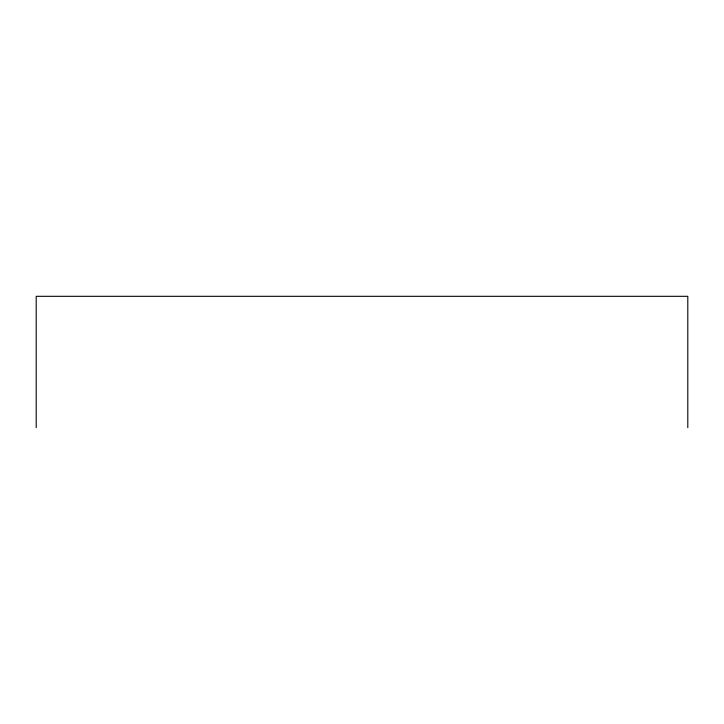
<?xml version="1.0" encoding="UTF-8"?>
<svg xmlns="http://www.w3.org/2000/svg" width="724" height="724" viewBox="0 0 724 724"><rect width="100%" height="100%" fill="white"/><g stroke="black" fill="none" stroke-linecap="round" stroke-linejoin="round"><path stroke-width="1.09" d="M687.8 427.685L687.8 296.315L36.2 296.315L36.2 427.685"/></g></svg>
